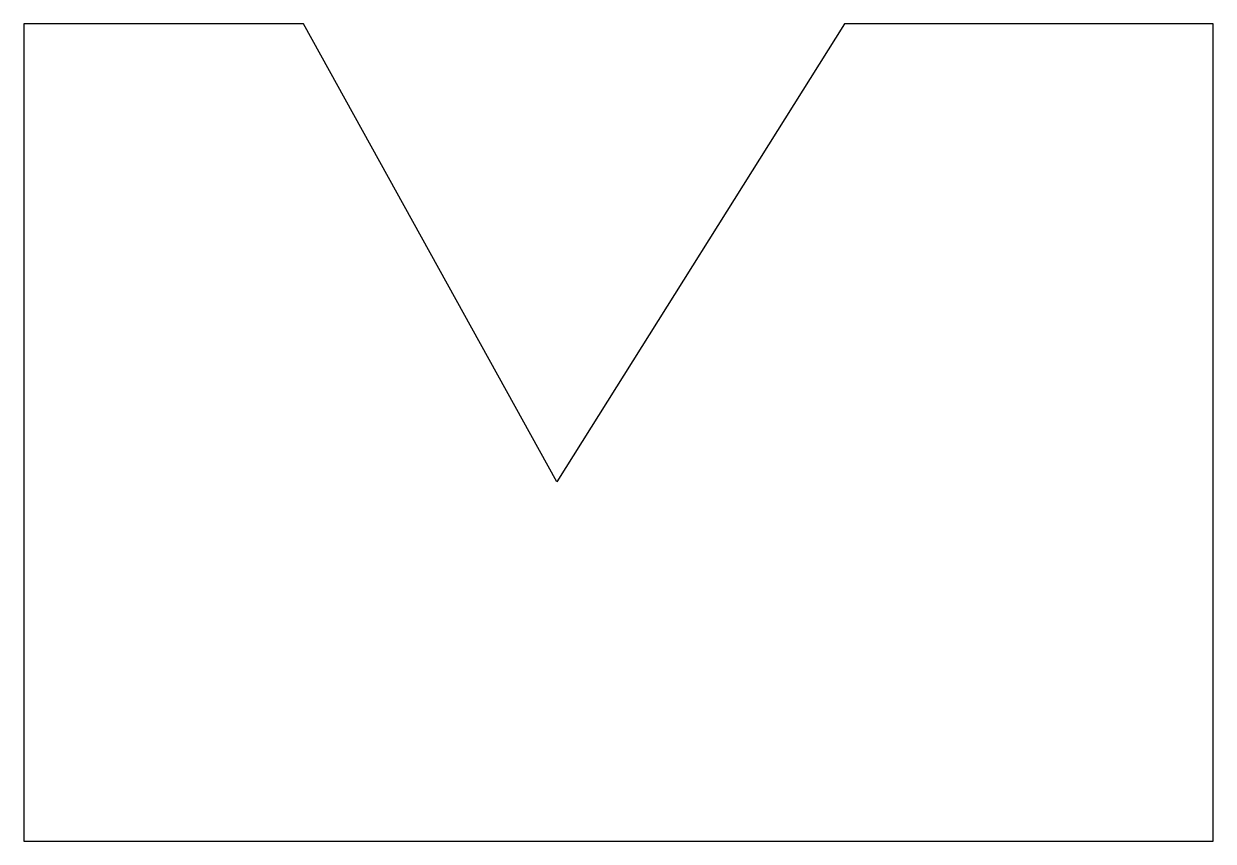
# Model space of a CAD drawing. Header units: millimetres. Extents: x 0 to 72.7, y 0 to 50.
import ezdxf

# ---------------------------------------------------------------- set-up
doc = ezdxf.new("R2010")
doc.units = ezdxf.units.MM

msp = doc.modelspace()

# ---------------------------------------------------------------- linework, layer by layer
at = {"color": 7, "linetype": 'Continuous', "lineweight": 25}
for p, q in [((0, 49.958), (0, 0)), ((17.077, 49.958), (0, 49.958)), ((32.563, 21.956), (17.077, 49.958)), ((50.137, 49.958), (32.563, 21.956)), ((72.656, 49.958), (50.137, 49.958)), ((72.656, 0), (72.656, 49.958)), ((0, 0), (72.656, 0))]:
    msp.add_line(p, q, dxfattribs=at)

doc.saveas('drawing.dxf')
